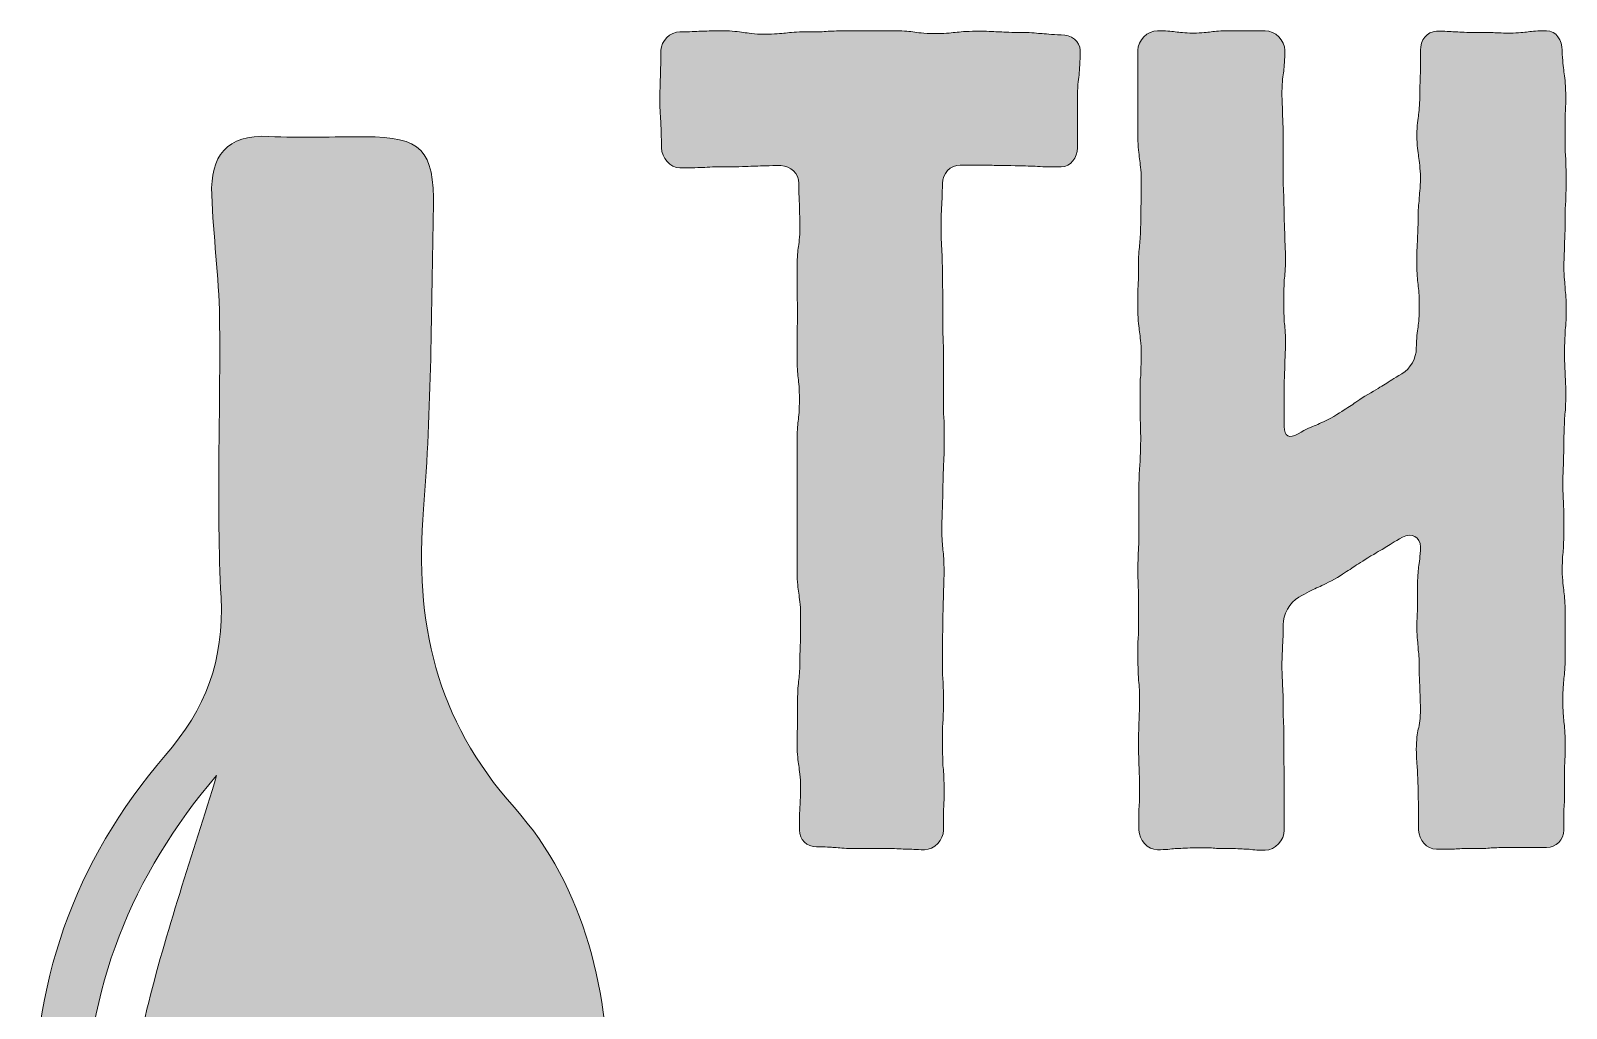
# Model space of a CAD drawing. Header units: inches. Extents: x 148 to 931, y -899 to -182.
# Drawn here: x 148.1 to 358.6, y -650.2 to -516.2 of the extents above; entities that cross this region are included whole.
import ezdxf

# ---------------------------------------------------------------- set-up
doc = ezdxf.new("R2010")
doc.units = ezdxf.units.IN
doc.header["$MEASUREMENT"] = 0
doc.layers.add('Layer 1', color=7, linetype='Continuous')

# ---------------------------------------------------------------- blocks, each defined once
blk = doc.blocks.new('block 3')
at = {"layer": 'Layer 1', "true_color": 0xce432c}
h = blk.add_hatch(color=22, dxfattribs=at)
h.dxf.hatch_style = 2
edge = h.paths.add_edge_path()
edge.add_spline(control_points=[(250.95, -534.66), (249.29, -534.66), (248.34, -534.66), (247.47, -534.74), (246.6, -534.74), (245.81, -534.82), (243.99, -534.82), (242.33, -534.82), (241.38, -534.82), (240.51, -534.9), (239.8, -534.9), (238.77, -534.98), (237.11, -534.98), (235.77, -534.98), (234.58, -533.56), (234.58, -532.21), (234.58, -530.55), (234.5, -529.76), (234.5, -528.89), (234.43, -528.02), (234.35, -527.23), (234.35, -525.57), (234.35, -523.91), (234.43, -522.96), (234.43, -522.25), (234.43, -521.38), (234.5, -520.51), (234.5, -518.85), (234.5, -517.59), (235.77, -516.32), (237.11, -516.32), (238.46, -516.32), (239.33, -516.24), (239.96, -516.24), (240.67, -516.24), (241.38, -516.16), (242.89, -516.16), (244.39, -516.16), (245.1, -516.32), (245.81, -516.4), (246.44, -516.48), (247.23, -516.64), (248.74, -516.64), (250.08, -516.64), (250.95, -516.56), (251.58, -516.48), (252.29, -516.4), (253, -516.32), (254.51, -516.32), (256.01, -516.32), (256.72, -516.32), (257.43, -516.24), (258.06, -516.24), (258.86, -516.16), (260.36, -516.16), (260.36, -516.16), (263.2, -516.16), (263.2, -516.16), (263.2, -516.16), (266.13, -516.16), (266.13, -516.16), (267.63, -516.16), (268.34, -516.24), (269.05, -516.32), (269.69, -516.4), (270.48, -516.56), (271.98, -516.56), (273.32, -516.56), (274.19, -516.48), (274.83, -516.4), (275.54, -516.32), (276.25, -516.24), (277.75, -516.24), (279.25, -516.24), (279.96, -516.24), (280.68, -516.32), (281.39, -516.32), (282.1, -516.4), (283.6, -516.4), (285.1, -516.4), (285.81, -516.48), (286.53, -516.56), (287.16, -516.56), (288.03, -516.72), (289.37, -516.72), (290.72, -516.72), (291.98, -517.59), (291.98, -518.85), (291.98, -520.51), (291.9, -521.38), (291.82, -522.25), (291.74, -522.96), (291.59, -523.91), (291.59, -525.57), (291.59, -525.57), (291.59, -528.89), (291.59, -528.89), (291.59, -528.89), (291.59, -532.21), (291.59, -532.21), (291.59, -533.56), (290.72, -534.82), (289.37, -534.82), (287.55, -534.82), (286.68, -534.82), (285.81, -534.74), (285.1, -534.74), (284.08, -534.66), (282.49, -534.66), (281.23, -534.66), (280.28, -534.66), (279.65, -534.58), (279.65, -534.58), (275.54, -534.58), (275.54, -534.58), (274.19, -534.58), (273.09, -535.77), (273.09, -537.11), (273.09, -538.62), (273.01, -539.41), (273.01, -540.12), (272.93, -540.75), (272.93, -541.54), (272.93, -543.04), (272.93, -544.55), (272.93, -545.34), (273.01, -545.97), (273.01, -546.68), (273.09, -547.47), (273.09, -548.97), (273.09, -550.48), (273.09, -551.19), (273.17, -551.9), (273.17, -551.9), (273.17, -554.82), (273.17, -554.82), (273.17, -554.82), (273.17, -557.83), (273.17, -557.83), (273.17, -558.46), (273.24, -559.25), (273.24, -560.75), (273.24, -560.75), (273.24, -563.68), (273.24, -563.68), (273.24, -563.68), (273.24, -566.68), (273.24, -566.68), (273.24, -568.18), (273.24, -568.9), (273.32, -569.61), (273.32, -569.61), (273.32, -572.53), (273.32, -572.53), (273.32, -574.04), (273.32, -574.83), (273.24, -575.54), (273.24, -576.25), (273.17, -576.96), (273.17, -578.46), (273.17, -579.96), (273.09, -580.76), (273.09, -581.47), (273.09, -582.1), (273.01, -582.89), (273.01, -584.39), (273.01, -585.89), (273.09, -586.68), (273.17, -587.32), (273.24, -588.03), (273.32, -588.82), (273.32, -590.32), (273.32, -591.82), (273.24, -592.54), (273.24, -593.25), (273.24, -593.96), (273.17, -594.67), (273.17, -596.17), (273.17, -597.67), (273.17, -598.46), (273.09, -599.18), (273.09, -599.18), (273.09, -602.1), (273.09, -602.1), (273.09, -603.6), (273.09, -604.39), (273.17, -605.11), (273.17, -605.74), (273.24, -606.53), (273.24, -608.03), (273.24, -609.53), (273.17, -610.32), (273.17, -610.96), (273.09, -611.67), (273.09, -612.46), (273.09, -613.96), (273.09, -615.46), (273.17, -616.17), (273.17, -616.89), (273.24, -617.6), (273.32, -618.39), (273.32, -619.89), (273.32, -621.39), (273.32, -622.1), (273.24, -622.82), (273.24, -622.82), (273.24, -625.74), (273.24, -625.74), (273.24, -627.08), (271.98, -628.43), (270.64, -628.43), (269.37, -628.43), (268.82, -628.35), (268.18, -628.35), (267.55, -628.35), (266.92, -628.27), (265.73, -628.27), (265.73, -628.27), (263.28, -628.27), (263.28, -628.27), (263.28, -628.27), (260.75, -628.27), (260.75, -628.27), (259.57, -628.27), (258.93, -628.19), (258.3, -628.11), (257.75, -628.11), (257.12, -628.03), (255.85, -628.03), (254.51, -628.03), (253.48, -627.08), (253.48, -625.74), (253.48, -624.24), (253.48, -623.53), (253.56, -622.82), (253.56, -622.1), (253.64, -621.39), (253.64, -619.89), (253.64, -618.39), (253.48, -617.6), (253.4, -616.89), (253.32, -616.25), (253.16, -615.46), (253.16, -613.96), (253.16, -612.46), (253.24, -611.67), (253.24, -611.04), (253.24, -611.04), (253.24, -608.03), (253.24, -608.03), (253.24, -606.53), (253.32, -605.82), (253.4, -605.11), (253.48, -604.39), (253.56, -603.68), (253.56, -602.18), (253.56, -600.68), (253.64, -599.89), (253.64, -599.18), (253.64, -599.18), (253.64, -596.25), (253.64, -596.25), (253.64, -594.75), (253.48, -593.96), (253.4, -593.25), (253.32, -592.61), (253.16, -591.82), (253.16, -590.32), (253.16, -590.32), (253.16, -587.4), (253.16, -587.4), (253.16, -587.4), (253.16, -584.39), (253.16, -584.39), (253.16, -584.39), (253.16, -581.47), (253.16, -581.47), (253.16, -581.47), (253.16, -578.54), (253.16, -578.54), (253.16, -578.54), (253.16, -575.54), (253.16, -575.54), (253.16, -575.54), (253.16, -572.61), (253.16, -572.61), (253.16, -571.11), (253.24, -570.32), (253.32, -569.69), (253.4, -568.98), (253.48, -568.18), (253.48, -566.68), (253.48, -565.18), (253.4, -564.47), (253.32, -563.76), (253.24, -563.05), (253.16, -562.26), (253.16, -560.75), (253.16, -560.75), (253.16, -557.83), (253.16, -557.83), (253.16, -557.12), (253.24, -556.4), (253.24, -554.9), (253.24, -553.4), (253.16, -552.61), (253.16, -551.9), (253.16, -551.9), (253.16, -548.97), (253.16, -548.97), (253.16, -547.47), (253.24, -546.68), (253.32, -545.97), (253.4, -545.34), (253.56, -544.55), (253.56, -543.04), (253.56, -541.54), (253.48, -540.75), (253.48, -540.12), (253.48, -539.41), (253.4, -538.62), (253.4, -537.11), (253.4, -535.77), (252.29, -534.66), (250.95, -534.66)], knot_values=[0, 0, 0, 0, 1, 1, 1, 2, 2, 2, 3, 3, 3, 4, 4, 4, 5, 5, 5, 6, 6, 6, 7, 7, 7, 8, 8, 8, 9, 9, 9, 10, 10, 10, 11, 11, 11, 12, 12, 12, 13, 13, 13, 14, 14, 14, 15, 15, 15, 16, 16, 16, 17, 17, 17, 18, 18, 18, 19, 19, 19, 20, 20, 20, 21, 21, 21, 22, 22, 22, 23, 23, 23, 24, 24, 24, 25, 25, 25, 26, 26, 26, 27, 27, 27, 28, 28, 28, 29, 29, 29, 30, 30, 30, 31, 31, 31, 32, 32, 32, 33, 33, 33, 34, 34, 34, 35, 35, 35, 36, 36, 36, 37, 37, 37, 38, 38, 38, 39, 39, 39, 40, 40, 40, 41, 41, 41, 42, 42, 42, 43, 43, 43, 44, 44, 44, 45, 45, 45, 46, 46, 46, 47, 47, 47, 48, 48, 48, 49, 49, 49, 50, 50, 50, 51, 51, 51, 52, 52, 52, 53, 53, 53, 54, 54, 54, 55, 55, 55, 56, 56, 56, 57, 57, 57, 58, 58, 58, 59, 59, 59, 60, 60, 60, 61, 61, 61, 62, 62, 62, 63, 63, 63, 64, 64, 64, 65, 65, 65, 66, 66, 66, 67, 67, 67, 68, 68, 68, 69, 69, 69, 70, 70, 70, 71, 71, 71, 72, 72, 72, 73, 73, 73, 74, 74, 74, 75, 75, 75, 76, 76, 76, 77, 77, 77, 78, 78, 78, 79, 79, 79, 80, 80, 80, 81, 81, 81, 82, 82, 82, 83, 83, 83, 84, 84, 84, 85, 85, 85, 86, 86, 86, 87, 87, 87, 88, 88, 88, 89, 89, 89, 90, 90, 90, 91, 91, 91, 92, 92, 92, 93, 93, 93, 94, 94, 94, 95, 95, 95, 96, 96, 96, 97, 97, 97, 98, 98, 98, 99, 99, 99, 100, 100, 100, 101, 101, 101, 102, 102, 102, 103, 103, 103, 104, 104, 104, 105, 105, 105, 106, 106, 106, 107, 107, 107, 108, 108, 108, 108], degree=3, periodic=1)
h = blk.add_hatch(color=22, dxfattribs=at)
h.dxf.hatch_style = 2
edge = h.paths.add_edge_path()
edge.add_spline(control_points=[(353.4, -628.11), (353.4, -628.11), (350.87, -628.11), (350.87, -628.11), (349.61, -628.11), (348.98, -628.19), (348.34, -628.19), (347.71, -628.27), (347.08, -628.27), (345.81, -628.27), (344.55, -628.27), (343.92, -628.27), (343.28, -628.35), (343.28, -628.35), (340.83, -628.35), (340.83, -628.35), (339.49, -628.35), (338.38, -627.08), (338.38, -625.74), (338.38, -625.74), (338.38, -622.97), (338.38, -622.97), (338.38, -622.34), (338.3, -621.55), (338.3, -620.21), (338.3, -618.86), (338.22, -618.07), (338.22, -617.44), (338.14, -616.81), (338.06, -616.02), (338.06, -614.67), (338.06, -613.33), (338.22, -612.54), (338.3, -611.91), (338.54, -611.27), (338.62, -610.48), (338.62, -609.14), (338.62, -607.79), (338.54, -607), (338.54, -606.37), (338.54, -605.66), (338.46, -604.95), (338.46, -603.6), (338.46, -602.1), (338.38, -601.47), (338.3, -600.84), (338.3, -600.13), (338.14, -599.49), (338.14, -597.99), (338.14, -596.65), (338.22, -595.94), (338.22, -595.22), (338.22, -595.22), (338.22, -592.46), (338.22, -592.46), (338.22, -591.11), (338.3, -590.32), (338.38, -589.69), (338.46, -589.06), (338.62, -588.27), (338.62, -586.92), (338.62, -585.58), (337.43, -584.95), (336.17, -585.58), (334.98, -586.21), (334.35, -586.68), (333.8, -587), (333.24, -587.32), (332.61, -587.71), (331.42, -588.42), (330.4, -589.06), (329.76, -589.45), (329.21, -589.85), (328.58, -590.24), (328.02, -590.64), (326.84, -591.35), (325.65, -591.98), (325.02, -592.3), (324.39, -592.54), (323.75, -592.85), (323.12, -593.17), (321.94, -593.8), (320.67, -594.51), (319.8, -596.25), (319.8, -597.6), (319.8, -598.94), (319.8, -599.73), (319.72, -600.36), (319.72, -601.07), (319.64, -601.86), (319.64, -603.21), (319.64, -604.55), (319.72, -605.34), (319.72, -606.05), (319.8, -606.69), (319.8, -607.48), (319.8, -608.82), (319.8, -610.32), (319.88, -611.04), (319.88, -611.67), (319.88, -611.67), (319.88, -614.51), (319.88, -614.51), (319.88, -615.86), (319.88, -616.65), (319.96, -617.28), (319.96, -617.28), (319.96, -620.13), (319.96, -620.13), (319.96, -620.13), (319.96, -622.97), (319.96, -622.97), (319.96, -622.97), (319.96, -625.74), (319.96, -625.74), (319.96, -627.08), (318.69, -628.51), (317.35, -628.51), (316.16, -628.51), (315.53, -628.43), (314.9, -628.35), (314.27, -628.35), (313.71, -628.27), (312.45, -628.27), (311.18, -628.27), (310.55, -628.27), (310, -628.19), (310, -628.19), (307.47, -628.19), (307.47, -628.19), (306.28, -628.19), (305.65, -628.27), (305.02, -628.27), (304.38, -628.35), (303.75, -628.43), (302.57, -628.43), (301.22, -628.43), (300.04, -627.08), (300.04, -625.74), (300.04, -625.74), (300.04, -622.82), (300.04, -622.82), (300.12, -622.1), (300.12, -621.31), (300.12, -619.81), (300.12, -618.31), (300.04, -617.52), (300.04, -616.89), (300.04, -616.17), (299.96, -615.38), (299.96, -613.88), (299.96, -612.38), (300.04, -611.59), (300.04, -610.96), (300.04, -610.24), (300.12, -609.45), (300.12, -607.95), (300.12, -606.45), (300.04, -605.66), (299.96, -604.95), (299.96, -604.32), (299.88, -603.52), (299.88, -602.02), (299.88, -600.52), (299.88, -599.73), (299.96, -599.02), (299.96, -599.02), (299.96, -596.09), (299.96, -596.09), (299.96, -596.09), (299.96, -593.09), (299.96, -593.09), (299.96, -592.38), (299.88, -591.67), (299.88, -590.16), (299.88, -588.66), (299.96, -587.87), (299.96, -587.16), (300.04, -586.45), (300.04, -585.74), (300.04, -584.23), (300.04, -584.23), (300.04, -581.23), (300.04, -581.23), (300.04, -581.23), (300.04, -578.23), (300.04, -578.23), (300.04, -576.72), (300.12, -576.01), (300.19, -575.3), (300.19, -574.59), (300.27, -573.8), (300.27, -572.3), (300.27, -570.79), (300.27, -570), (300.19, -569.37), (300.19, -569.37), (300.19, -566.37), (300.19, -566.37), (300.19, -564.86), (300.19, -564.07), (300.27, -563.44), (300.27, -562.73), (300.35, -561.94), (300.35, -560.44), (300.35, -558.93), (300.19, -558.14), (300.12, -557.43), (300.04, -556.8), (299.88, -556.01), (299.88, -554.51), (299.88, -554.51), (299.88, -551.5), (299.88, -551.5), (299.96, -550.79), (299.96, -550.08), (299.96, -548.58), (299.96, -547.08), (300.04, -546.29), (300.12, -545.57), (300.19, -544.86), (300.27, -544.15), (300.27, -542.65), (300.27, -541.07), (300.27, -540.36), (300.35, -539.64), (300.35, -539.64), (300.35, -536.64), (300.35, -536.64), (300.35, -535.14), (300.19, -534.43), (300.12, -533.71), (300.04, -533), (299.88, -532.21), (299.88, -530.71), (299.88, -530.71), (299.88, -527.79), (299.88, -527.79), (299.88, -527.79), (299.88, -524.78), (299.88, -524.78), (299.88, -524.78), (299.88, -521.78), (299.88, -521.78), (299.88, -521.78), (299.88, -518.85), (299.88, -518.85), (299.88, -517.51), (301.22, -516.16), (302.57, -516.16), (303.75, -516.16), (304.38, -516.24), (305.02, -516.32), (305.65, -516.4), (306.2, -516.48), (307.47, -516.48), (308.73, -516.48), (309.37, -516.4), (309.92, -516.32), (310.55, -516.24), (311.18, -516.16), (312.45, -516.16), (312.45, -516.16), (314.9, -516.16), (314.9, -516.16), (314.9, -516.16), (317.35, -516.16), (317.35, -516.16), (318.69, -516.16), (320.04, -517.51), (320.04, -518.85), (320.04, -520.2), (319.96, -520.99), (319.88, -521.7), (319.8, -522.33), (319.64, -523.04), (319.64, -524.54), (319.64, -526.05), (319.72, -526.76), (319.72, -527.39), (319.72, -528.1), (319.8, -528.81), (319.8, -530.31), (319.8, -530.31), (319.8, -533.16), (319.8, -533.16), (319.8, -533.16), (319.8, -536.01), (319.8, -536.01), (319.8, -537.51), (319.88, -538.22), (319.88, -538.85), (319.88, -539.57), (319.96, -540.36), (319.96, -541.7), (319.96, -543.2), (320.04, -543.91), (320.04, -544.62), (320.04, -545.26), (320.12, -545.97), (320.12, -547.47), (320.12, -548.82), (320.04, -549.68), (319.96, -550.32), (319.96, -551.03), (319.88, -551.82), (319.88, -553.16), (319.88, -554.67), (319.96, -555.38), (319.96, -556.09), (320.04, -556.72), (320.12, -557.43), (320.12, -558.93), (320.12, -560.28), (320.04, -561.15), (320.04, -561.78), (320.04, -562.49), (319.96, -563.28), (319.96, -564.63), (319.96, -564.63), (319.96, -567.55), (319.96, -567.55), (319.96, -567.55), (319.96, -570.4), (319.96, -570.4), (319.96, -571.74), (320.59, -572.14), (321.86, -571.43), (323.04, -570.71), (323.68, -570.48), (324.31, -570.24), (324.94, -569.92), (325.57, -569.69), (326.76, -569.05), (327.94, -568.34), (328.5, -567.87), (329.13, -567.55), (329.68, -567.16), (330.24, -566.68), (331.42, -566.05), (332.61, -565.34), (333.16, -564.94), (333.8, -564.63), (334.35, -564.23), (334.9, -563.84), (336.09, -563.2), (337.27, -562.49), (338.06, -560.99), (338.06, -559.73), (338.06, -558.22), (338.22, -557.43), (338.3, -556.8), (338.38, -556.09), (338.46, -555.38), (338.46, -553.87), (338.46, -552.37), (338.38, -551.66), (338.3, -550.95), (338.22, -550.24), (338.14, -549.53), (338.14, -548.02), (338.14, -546.52), (338.14, -545.81), (338.22, -545.1), (338.22, -544.39), (338.3, -543.68), (338.3, -542.17), (338.3, -540.67), (338.38, -539.96), (338.46, -539.25), (338.46, -538.62), (338.62, -537.83), (338.62, -536.32), (338.62, -534.98), (338.46, -534.11), (338.38, -533.4), (338.3, -532.77), (338.14, -531.98), (338.14, -530.47), (338.14, -529.13), (338.3, -528.26), (338.38, -527.63), (338.46, -526.92), (338.54, -526.05), (338.54, -524.7), (338.54, -523.2), (338.62, -522.41), (338.62, -521.78), (338.62, -521.78), (338.62, -518.85), (338.62, -518.85), (338.62, -517.51), (339.49, -516.24), (340.83, -516.24), (342.02, -516.24), (342.73, -516.24), (343.28, -516.32), (343.92, -516.32), (344.55, -516.4), (345.81, -516.4), (345.81, -516.4), (348.34, -516.4), (348.34, -516.4), (348.98, -516.48), (349.61, -516.48), (350.87, -516.48), (352.14, -516.48), (352.77, -516.4), (353.4, -516.32), (353.96, -516.24), (354.67, -516.16), (355.93, -516.16), (357.2, -516.16), (358.07, -517.51), (358.07, -518.85), (358.07, -520.35), (358.23, -521.06), (358.3, -521.78), (358.38, -522.49), (358.54, -523.28), (358.54, -524.78), (358.54, -526.28), (358.54, -527.07), (358.46, -527.71), (358.46, -527.71), (358.46, -530.71), (358.46, -530.71), (358.46, -532.21), (358.46, -533), (358.54, -533.64), (358.54, -534.35), (358.62, -535.14), (358.62, -536.64), (358.62, -538.14), (358.54, -538.93), (358.54, -539.64), (358.46, -540.28), (358.46, -541.07), (358.46, -542.57), (358.46, -544.07), (358.38, -544.86), (358.38, -545.57), (358.38, -546.21), (358.3, -547), (358.3, -548.5), (358.3, -550), (358.46, -550.79), (358.46, -551.5), (358.54, -552.21), (358.62, -552.93), (358.62, -554.43), (358.62, -555.93), (358.54, -556.72), (358.46, -557.43), (358.46, -558.14), (358.38, -558.86), (358.38, -560.36), (358.38, -561.94), (358.46, -562.65), (358.46, -563.36), (358.54, -564.07), (358.54, -564.86), (358.54, -566.37), (358.54, -567.87), (358.46, -568.58), (358.38, -569.29), (358.38, -570), (358.3, -570.79), (358.3, -572.3), (358.3, -573.8), (358.23, -574.59), (358.23, -575.22), (358.23, -575.93), (358.15, -576.72), (358.15, -578.23), (358.15, -579.73), (358.23, -580.52), (358.23, -581.15), (358.3, -581.86), (358.3, -582.65), (358.3, -584.16), (358.3, -585.66), (358.23, -586.45), (358.23, -587.16), (358.15, -587.79), (358.07, -588.58), (358.07, -590.08), (358.07, -591.59), (358.23, -592.38), (358.3, -593.09), (358.38, -593.8), (358.46, -594.51), (358.46, -596.01), (358.46, -596.01), (358.46, -599.02), (358.46, -599.02), (358.46, -599.02), (358.46, -602.02), (358.46, -602.02), (358.46, -603.52), (358.38, -604.24), (358.3, -604.95), (358.23, -605.66), (358.15, -606.45), (358.15, -607.95), (358.15, -609.45), (358.23, -610.24), (358.3, -610.88), (358.38, -611.59), (358.46, -612.38), (358.46, -613.88), (358.46, -615.38), (358.46, -616.17), (358.38, -616.89), (358.38, -616.89), (358.38, -619.81), (358.38, -619.81), (358.38, -621.31), (358.38, -622.1), (358.3, -622.82), (358.3, -622.82), (358.3, -625.74), (358.3, -625.74), (358.3, -627.08), (357.2, -628.11), (355.93, -628.11), (355.93, -628.11), (353.4, -628.11), (353.4, -628.11)], knot_values=[0, 0, 0, 0, 1, 1, 1, 2, 2, 2, 3, 3, 3, 4, 4, 4, 5, 5, 5, 6, 6, 6, 7, 7, 7, 8, 8, 8, 9, 9, 9, 10, 10, 10, 11, 11, 11, 12, 12, 12, 13, 13, 13, 14, 14, 14, 15, 15, 15, 16, 16, 16, 17, 17, 17, 18, 18, 18, 19, 19, 19, 20, 20, 20, 21, 21, 21, 22, 22, 22, 23, 23, 23, 24, 24, 24, 25, 25, 25, 26, 26, 26, 27, 27, 27, 28, 28, 28, 29, 29, 29, 30, 30, 30, 31, 31, 31, 32, 32, 32, 33, 33, 33, 34, 34, 34, 35, 35, 35, 36, 36, 36, 37, 37, 37, 38, 38, 38, 39, 39, 39, 40, 40, 40, 41, 41, 41, 42, 42, 42, 43, 43, 43, 44, 44, 44, 45, 45, 45, 46, 46, 46, 47, 47, 47, 48, 48, 48, 49, 49, 49, 50, 50, 50, 51, 51, 51, 52, 52, 52, 53, 53, 53, 54, 54, 54, 55, 55, 55, 56, 56, 56, 57, 57, 57, 58, 58, 58, 59, 59, 59, 60, 60, 60, 61, 61, 61, 62, 62, 62, 63, 63, 63, 64, 64, 64, 65, 65, 65, 66, 66, 66, 67, 67, 67, 68, 68, 68, 69, 69, 69, 70, 70, 70, 71, 71, 71, 72, 72, 72, 73, 73, 73, 74, 74, 74, 75, 75, 75, 76, 76, 76, 77, 77, 77, 78, 78, 78, 79, 79, 79, 80, 80, 80, 81, 81, 81, 82, 82, 82, 83, 83, 83, 84, 84, 84, 85, 85, 85, 86, 86, 86, 87, 87, 87, 88, 88, 88, 89, 89, 89, 90, 90, 90, 91, 91, 91, 92, 92, 92, 93, 93, 93, 94, 94, 94, 95, 95, 95, 96, 96, 96, 97, 97, 97, 98, 98, 98, 99, 99, 99, 100, 100, 100, 101, 101, 101, 102, 102, 102, 103, 103, 103, 104, 104, 104, 105, 105, 105, 106, 106, 106, 107, 107, 107, 108, 108, 108, 109, 109, 109, 110, 110, 110, 111, 111, 111, 112, 112, 112, 113, 113, 113, 114, 114, 114, 115, 115, 115, 116, 116, 116, 117, 117, 117, 118, 118, 118, 119, 119, 119, 120, 120, 120, 121, 121, 121, 122, 122, 122, 123, 123, 123, 124, 124, 124, 125, 125, 125, 126, 126, 126, 127, 127, 127, 128, 128, 128, 129, 129, 129, 130, 130, 130, 131, 131, 131, 132, 132, 132, 133, 133, 133, 134, 134, 134, 135, 135, 135, 136, 136, 136, 137, 137, 137, 138, 138, 138, 139, 139, 139, 140, 140, 140, 141, 141, 141, 142, 142, 142, 143, 143, 143, 144, 144, 144, 145, 145, 145, 146, 146, 146, 147, 147, 147, 148, 148, 148, 149, 149, 149, 150, 150, 150, 151, 151, 151, 152, 152, 152, 153, 153, 153, 154, 154, 154, 155, 155, 155, 156, 156, 156, 157, 157, 157, 158, 158, 158, 159, 159, 159, 160, 160, 160, 161, 161, 161, 162, 162, 162, 163, 163, 163, 164, 164, 164, 165, 165, 165, 166, 166, 166, 167, 167, 167, 168, 168, 168, 169, 169, 169, 170, 170, 170, 171, 171, 171, 172, 172, 172, 173, 173, 173, 174, 174, 174, 175, 175, 175, 176, 176, 176, 176], degree=3, periodic=1)
at = {"layer": 'Layer 1', "lineweight": 0}
for points, knots in [([(250.95, -534.66), (249.29, -534.66), (248.34, -534.66), (247.47, -534.74), (246.6, -534.74), (245.81, -534.82), (243.99, -534.82), (242.33, -534.82), (241.38, -534.82), (240.51, -534.9), (239.8, -534.9), (238.77, -534.98), (237.11, -534.98), (235.77, -534.98), (234.58, -533.56), (234.58, -532.21), (234.58, -530.55), (234.5, -529.76), (234.5, -528.89), (234.43, -528.02), (234.35, -527.23), (234.35, -525.57), (234.35, -523.91), (234.43, -522.96), (234.43, -522.25), (234.43, -521.38), (234.5, -520.51), (234.5, -518.85), (234.5, -517.59), (235.77, -516.32), (237.11, -516.32), (238.46, -516.32), (239.33, -516.24), (239.96, -516.24), (240.67, -516.24), (241.38, -516.16), (242.89, -516.16), (244.39, -516.16), (245.1, -516.32), (245.81, -516.4), (246.44, -516.48), (247.23, -516.64), (248.74, -516.64), (250.08, -516.64), (250.95, -516.56), (251.58, -516.48), (252.29, -516.4), (253, -516.32), (254.51, -516.32), (256.01, -516.32), (256.72, -516.32), (257.43, -516.24), (258.06, -516.24), (258.86, -516.16), (260.36, -516.16), (260.36, -516.16), (263.2, -516.16), (263.2, -516.16), (263.2, -516.16), (266.13, -516.16), (266.13, -516.16), (267.63, -516.16), (268.34, -516.24), (269.05, -516.32), (269.69, -516.4), (270.48, -516.56), (271.98, -516.56), (273.32, -516.56), (274.19, -516.48), (274.83, -516.4), (275.54, -516.32), (276.25, -516.24), (277.75, -516.24), (279.25, -516.24), (279.96, -516.24), (280.68, -516.32), (281.39, -516.32), (282.1, -516.4), (283.6, -516.4), (285.1, -516.4), (285.81, -516.48), (286.53, -516.56), (287.16, -516.56), (288.03, -516.72), (289.37, -516.72), (290.72, -516.72), (291.98, -517.59), (291.98, -518.85), (291.98, -520.51), (291.9, -521.38), (291.82, -522.25), (291.74, -522.96), (291.59, -523.91), (291.59, -525.57), (291.59, -525.57), (291.59, -528.89), (291.59, -528.89), (291.59, -528.89), (291.59, -532.21), (291.59, -532.21), (291.59, -533.56), (290.72, -534.82), (289.37, -534.82), (287.55, -534.82), (286.68, -534.82), (285.81, -534.74), (285.1, -534.74), (284.08, -534.66), (282.49, -534.66), (281.23, -534.66), (280.28, -534.66), (279.65, -534.58), (279.65, -534.58), (275.54, -534.58), (275.54, -534.58), (274.19, -534.58), (273.09, -535.77), (273.09, -537.11), (273.09, -538.62), (273.01, -539.41), (273.01, -540.12), (272.93, -540.75), (272.93, -541.54), (272.93, -543.04), (272.93, -544.55), (272.93, -545.34), (273.01, -545.97), (273.01, -546.68), (273.09, -547.47), (273.09, -548.97), (273.09, -550.48), (273.09, -551.19), (273.17, -551.9), (273.17, -551.9), (273.17, -554.82), (273.17, -554.82), (273.17, -554.82), (273.17, -557.83), (273.17, -557.83), (273.17, -558.46), (273.24, -559.25), (273.24, -560.75), (273.24, -560.75), (273.24, -563.68), (273.24, -563.68), (273.24, -563.68), (273.24, -566.68), (273.24, -566.68), (273.24, -568.18), (273.24, -568.9), (273.32, -569.61), (273.32, -569.61), (273.32, -572.53), (273.32, -572.53), (273.32, -574.04), (273.32, -574.83), (273.24, -575.54), (273.24, -576.25), (273.17, -576.96), (273.17, -578.46), (273.17, -579.96), (273.09, -580.76), (273.09, -581.47), (273.09, -582.1), (273.01, -582.89), (273.01, -584.39), (273.01, -585.89), (273.09, -586.68), (273.17, -587.32), (273.24, -588.03), (273.32, -588.82), (273.32, -590.32), (273.32, -591.82), (273.24, -592.54), (273.24, -593.25), (273.24, -593.96), (273.17, -594.67), (273.17, -596.17), (273.17, -597.67), (273.17, -598.46), (273.09, -599.18), (273.09, -599.18), (273.09, -602.1), (273.09, -602.1), (273.09, -603.6), (273.09, -604.39), (273.17, -605.11), (273.17, -605.74), (273.24, -606.53), (273.24, -608.03), (273.24, -609.53), (273.17, -610.32), (273.17, -610.96), (273.09, -611.67), (273.09, -612.46), (273.09, -613.96), (273.09, -615.46), (273.17, -616.17), (273.17, -616.89), (273.24, -617.6), (273.32, -618.39), (273.32, -619.89), (273.32, -621.39), (273.32, -622.1), (273.24, -622.82), (273.24, -622.82), (273.24, -625.74), (273.24, -625.74), (273.24, -627.08), (271.98, -628.43), (270.64, -628.43), (269.37, -628.43), (268.82, -628.35), (268.18, -628.35), (267.55, -628.35), (266.92, -628.27), (265.73, -628.27), (265.73, -628.27), (263.28, -628.27), (263.28, -628.27), (263.28, -628.27), (260.75, -628.27), (260.75, -628.27), (259.57, -628.27), (258.93, -628.19), (258.3, -628.11), (257.75, -628.11), (257.12, -628.03), (255.85, -628.03), (254.51, -628.03), (253.48, -627.08), (253.48, -625.74), (253.48, -624.24), (253.48, -623.53), (253.56, -622.82), (253.56, -622.1), (253.64, -621.39), (253.64, -619.89), (253.64, -618.39), (253.48, -617.6), (253.4, -616.89), (253.32, -616.25), (253.16, -615.46), (253.16, -613.96), (253.16, -612.46), (253.24, -611.67), (253.24, -611.04), (253.24, -611.04), (253.24, -608.03), (253.24, -608.03), (253.24, -606.53), (253.32, -605.82), (253.4, -605.11), (253.48, -604.39), (253.56, -603.68), (253.56, -602.18), (253.56, -600.68), (253.64, -599.89), (253.64, -599.18), (253.64, -599.18), (253.64, -596.25), (253.64, -596.25), (253.64, -594.75), (253.48, -593.96), (253.4, -593.25), (253.32, -592.61), (253.16, -591.82), (253.16, -590.32), (253.16, -590.32), (253.16, -587.4), (253.16, -587.4), (253.16, -587.4), (253.16, -584.39), (253.16, -584.39), (253.16, -584.39), (253.16, -581.47), (253.16, -581.47), (253.16, -581.47), (253.16, -578.54), (253.16, -578.54), (253.16, -578.54), (253.16, -575.54), (253.16, -575.54), (253.16, -575.54), (253.16, -572.61), (253.16, -572.61), (253.16, -571.11), (253.24, -570.32), (253.32, -569.69), (253.4, -568.98), (253.48, -568.18), (253.48, -566.68), (253.48, -565.18), (253.4, -564.47), (253.32, -563.76), (253.24, -563.05), (253.16, -562.26), (253.16, -560.75), (253.16, -560.75), (253.16, -557.83), (253.16, -557.83), (253.16, -557.12), (253.24, -556.4), (253.24, -554.9), (253.24, -553.4), (253.16, -552.61), (253.16, -551.9), (253.16, -551.9), (253.16, -548.97), (253.16, -548.97), (253.16, -547.47), (253.24, -546.68), (253.32, -545.97), (253.4, -545.34), (253.56, -544.55), (253.56, -543.04), (253.56, -541.54), (253.48, -540.75), (253.48, -540.12), (253.48, -539.41), (253.4, -538.62), (253.4, -537.11), (253.4, -535.77), (252.29, -534.66), (250.95, -534.66)], [0, 0, 0, 0, 1, 1, 1, 2, 2, 2, 3, 3, 3, 4, 4, 4, 5, 5, 5, 6, 6, 6, 7, 7, 7, 8, 8, 8, 9, 9, 9, 10, 10, 10, 11, 11, 11, 12, 12, 12, 13, 13, 13, 14, 14, 14, 15, 15, 15, 16, 16, 16, 17, 17, 17, 18, 18, 18, 19, 19, 19, 20, 20, 20, 21, 21, 21, 22, 22, 22, 23, 23, 23, 24, 24, 24, 25, 25, 25, 26, 26, 26, 27, 27, 27, 28, 28, 28, 29, 29, 29, 30, 30, 30, 31, 31, 31, 32, 32, 32, 33, 33, 33, 34, 34, 34, 35, 35, 35, 36, 36, 36, 37, 37, 37, 38, 38, 38, 39, 39, 39, 40, 40, 40, 41, 41, 41, 42, 42, 42, 43, 43, 43, 44, 44, 44, 45, 45, 45, 46, 46, 46, 47, 47, 47, 48, 48, 48, 49, 49, 49, 50, 50, 50, 51, 51, 51, 52, 52, 52, 53, 53, 53, 54, 54, 54, 55, 55, 55, 56, 56, 56, 57, 57, 57, 58, 58, 58, 59, 59, 59, 60, 60, 60, 61, 61, 61, 62, 62, 62, 63, 63, 63, 64, 64, 64, 65, 65, 65, 66, 66, 66, 67, 67, 67, 68, 68, 68, 69, 69, 69, 70, 70, 70, 71, 71, 71, 72, 72, 72, 73, 73, 73, 74, 74, 74, 75, 75, 75, 76, 76, 76, 77, 77, 77, 78, 78, 78, 79, 79, 79, 80, 80, 80, 81, 81, 81, 82, 82, 82, 83, 83, 83, 84, 84, 84, 85, 85, 85, 86, 86, 86, 87, 87, 87, 88, 88, 88, 89, 89, 89, 90, 90, 90, 91, 91, 91, 92, 92, 92, 93, 93, 93, 94, 94, 94, 95, 95, 95, 96, 96, 96, 97, 97, 97, 98, 98, 98, 99, 99, 99, 100, 100, 100, 101, 101, 101, 102, 102, 102, 103, 103, 103, 104, 104, 104, 105, 105, 105, 106, 106, 106, 107, 107, 107, 108, 108, 108, 108]), ([(353.4, -628.11), (353.4, -628.11), (350.87, -628.11), (350.87, -628.11), (349.61, -628.11), (348.98, -628.19), (348.34, -628.19), (347.71, -628.27), (347.08, -628.27), (345.81, -628.27), (344.55, -628.27), (343.92, -628.27), (343.28, -628.35), (343.28, -628.35), (340.83, -628.35), (340.83, -628.35), (339.49, -628.35), (338.38, -627.08), (338.38, -625.74), (338.38, -625.74), (338.38, -622.97), (338.38, -622.97), (338.38, -622.34), (338.3, -621.55), (338.3, -620.21), (338.3, -618.86), (338.22, -618.07), (338.22, -617.44), (338.14, -616.81), (338.06, -616.02), (338.06, -614.67), (338.06, -613.33), (338.22, -612.54), (338.3, -611.91), (338.54, -611.27), (338.62, -610.48), (338.62, -609.14), (338.62, -607.79), (338.54, -607), (338.54, -606.37), (338.54, -605.66), (338.46, -604.95), (338.46, -603.6), (338.46, -602.1), (338.38, -601.47), (338.3, -600.84), (338.3, -600.13), (338.14, -599.49), (338.14, -597.99), (338.14, -596.65), (338.22, -595.94), (338.22, -595.22), (338.22, -595.22), (338.22, -592.46), (338.22, -592.46), (338.22, -591.11), (338.3, -590.32), (338.38, -589.69), (338.46, -589.06), (338.62, -588.27), (338.62, -586.92), (338.62, -585.58), (337.43, -584.95), (336.17, -585.58), (334.98, -586.21), (334.35, -586.68), (333.8, -587), (333.24, -587.32), (332.61, -587.71), (331.42, -588.42), (330.4, -589.06), (329.76, -589.45), (329.21, -589.85), (328.58, -590.24), (328.02, -590.64), (326.84, -591.35), (325.65, -591.98), (325.02, -592.3), (324.39, -592.54), (323.75, -592.85), (323.12, -593.17), (321.94, -593.8), (320.67, -594.51), (319.8, -596.25), (319.8, -597.6), (319.8, -598.94), (319.8, -599.73), (319.72, -600.36), (319.72, -601.07), (319.64, -601.86), (319.64, -603.21), (319.64, -604.55), (319.72, -605.34), (319.72, -606.05), (319.8, -606.69), (319.8, -607.48), (319.8, -608.82), (319.8, -610.32), (319.88, -611.04), (319.88, -611.67), (319.88, -611.67), (319.88, -614.51), (319.88, -614.51), (319.88, -615.86), (319.88, -616.65), (319.96, -617.28), (319.96, -617.28), (319.96, -620.13), (319.96, -620.13), (319.96, -620.13), (319.96, -622.97), (319.96, -622.97), (319.96, -622.97), (319.96, -625.74), (319.96, -625.74), (319.96, -627.08), (318.69, -628.51), (317.35, -628.51), (316.16, -628.51), (315.53, -628.43), (314.9, -628.35), (314.27, -628.35), (313.71, -628.27), (312.45, -628.27), (311.18, -628.27), (310.55, -628.27), (310, -628.19), (310, -628.19), (307.47, -628.19), (307.47, -628.19), (306.28, -628.19), (305.65, -628.27), (305.02, -628.27), (304.38, -628.35), (303.75, -628.43), (302.57, -628.43), (301.22, -628.43), (300.04, -627.08), (300.04, -625.74), (300.04, -625.74), (300.04, -622.82), (300.04, -622.82), (300.12, -622.1), (300.12, -621.31), (300.12, -619.81), (300.12, -618.31), (300.04, -617.52), (300.04, -616.89), (300.04, -616.17), (299.96, -615.38), (299.96, -613.88), (299.96, -612.38), (300.04, -611.59), (300.04, -610.96), (300.04, -610.24), (300.12, -609.45), (300.12, -607.95), (300.12, -606.45), (300.04, -605.66), (299.96, -604.95), (299.96, -604.32), (299.88, -603.52), (299.88, -602.02), (299.88, -600.52), (299.88, -599.73), (299.96, -599.02), (299.96, -599.02), (299.96, -596.09), (299.96, -596.09), (299.96, -596.09), (299.96, -593.09), (299.96, -593.09), (299.96, -592.38), (299.88, -591.67), (299.88, -590.16), (299.88, -588.66), (299.96, -587.87), (299.96, -587.16), (300.04, -586.45), (300.04, -585.74), (300.04, -584.23), (300.04, -584.23), (300.04, -581.23), (300.04, -581.23), (300.04, -581.23), (300.04, -578.23), (300.04, -578.23), (300.04, -576.72), (300.12, -576.01), (300.19, -575.3), (300.19, -574.59), (300.27, -573.8), (300.27, -572.3), (300.27, -570.79), (300.27, -570), (300.19, -569.37), (300.19, -569.37), (300.19, -566.37), (300.19, -566.37), (300.19, -564.86), (300.19, -564.07), (300.27, -563.44), (300.27, -562.73), (300.35, -561.94), (300.35, -560.44), (300.35, -558.93), (300.19, -558.14), (300.12, -557.43), (300.04, -556.8), (299.88, -556.01), (299.88, -554.51), (299.88, -554.51), (299.88, -551.5), (299.88, -551.5), (299.96, -550.79), (299.96, -550.08), (299.96, -548.58), (299.96, -547.08), (300.04, -546.29), (300.12, -545.57), (300.19, -544.86), (300.27, -544.15), (300.27, -542.65), (300.27, -541.07), (300.27, -540.36), (300.35, -539.64), (300.35, -539.64), (300.35, -536.64), (300.35, -536.64), (300.35, -535.14), (300.19, -534.43), (300.12, -533.71), (300.04, -533), (299.88, -532.21), (299.88, -530.71), (299.88, -530.71), (299.88, -527.79), (299.88, -527.79), (299.88, -527.79), (299.88, -524.78), (299.88, -524.78), (299.88, -524.78), (299.88, -521.78), (299.88, -521.78), (299.88, -521.78), (299.88, -518.85), (299.88, -518.85), (299.88, -517.51), (301.22, -516.16), (302.57, -516.16), (303.75, -516.16), (304.38, -516.24), (305.02, -516.32), (305.65, -516.4), (306.2, -516.48), (307.47, -516.48), (308.73, -516.48), (309.37, -516.4), (309.92, -516.32), (310.55, -516.24), (311.18, -516.16), (312.45, -516.16), (312.45, -516.16), (314.9, -516.16), (314.9, -516.16), (314.9, -516.16), (317.35, -516.16), (317.35, -516.16), (318.69, -516.16), (320.04, -517.51), (320.04, -518.85), (320.04, -520.2), (319.96, -520.99), (319.88, -521.7), (319.8, -522.33), (319.64, -523.04), (319.64, -524.54), (319.64, -526.05), (319.72, -526.76), (319.72, -527.39), (319.72, -528.1), (319.8, -528.81), (319.8, -530.31), (319.8, -530.31), (319.8, -533.16), (319.8, -533.16), (319.8, -533.16), (319.8, -536.01), (319.8, -536.01), (319.8, -537.51), (319.88, -538.22), (319.88, -538.85), (319.88, -539.57), (319.96, -540.36), (319.96, -541.7), (319.96, -543.2), (320.04, -543.91), (320.04, -544.62), (320.04, -545.26), (320.12, -545.97), (320.12, -547.47), (320.12, -548.82), (320.04, -549.68), (319.96, -550.32), (319.96, -551.03), (319.88, -551.82), (319.88, -553.16), (319.88, -554.67), (319.96, -555.38), (319.96, -556.09), (320.04, -556.72), (320.12, -557.43), (320.12, -558.93), (320.12, -560.28), (320.04, -561.15), (320.04, -561.78), (320.04, -562.49), (319.96, -563.28), (319.96, -564.63), (319.96, -564.63), (319.96, -567.55), (319.96, -567.55), (319.96, -567.55), (319.96, -570.4), (319.96, -570.4), (319.96, -571.74), (320.59, -572.14), (321.86, -571.43), (323.04, -570.71), (323.68, -570.48), (324.31, -570.24), (324.94, -569.92), (325.57, -569.69), (326.76, -569.05), (327.94, -568.34), (328.5, -567.87), (329.13, -567.55), (329.68, -567.16), (330.24, -566.68), (331.42, -566.05), (332.61, -565.34), (333.16, -564.94), (333.8, -564.63), (334.35, -564.23), (334.9, -563.84), (336.09, -563.2), (337.27, -562.49), (338.06, -560.99), (338.06, -559.73), (338.06, -558.22), (338.22, -557.43), (338.3, -556.8), (338.38, -556.09), (338.46, -555.38), (338.46, -553.87), (338.46, -552.37), (338.38, -551.66), (338.3, -550.95), (338.22, -550.24), (338.14, -549.53), (338.14, -548.02), (338.14, -546.52), (338.14, -545.81), (338.22, -545.1), (338.22, -544.39), (338.3, -543.68), (338.3, -542.17), (338.3, -540.67), (338.38, -539.96), (338.46, -539.25), (338.46, -538.62), (338.62, -537.83), (338.62, -536.32), (338.62, -534.98), (338.46, -534.11), (338.38, -533.4), (338.3, -532.77), (338.14, -531.98), (338.14, -530.47), (338.14, -529.13), (338.3, -528.26), (338.38, -527.63), (338.46, -526.92), (338.54, -526.05), (338.54, -524.7), (338.54, -523.2), (338.62, -522.41), (338.62, -521.78), (338.62, -521.78), (338.62, -518.85), (338.62, -518.85), (338.62, -517.51), (339.49, -516.24), (340.83, -516.24), (342.02, -516.24), (342.73, -516.24), (343.28, -516.32), (343.92, -516.32), (344.55, -516.4), (345.81, -516.4), (345.81, -516.4), (348.34, -516.4), (348.34, -516.4), (348.98, -516.48), (349.61, -516.48), (350.87, -516.48), (352.14, -516.48), (352.77, -516.4), (353.4, -516.32), (353.96, -516.24), (354.67, -516.16), (355.93, -516.16), (357.2, -516.16), (358.07, -517.51), (358.07, -518.85), (358.07, -520.35), (358.23, -521.06), (358.3, -521.78), (358.38, -522.49), (358.54, -523.28), (358.54, -524.78), (358.54, -526.28), (358.54, -527.07), (358.46, -527.71), (358.46, -527.71), (358.46, -530.71), (358.46, -530.71), (358.46, -532.21), (358.46, -533), (358.54, -533.64), (358.54, -534.35), (358.62, -535.14), (358.62, -536.64), (358.62, -538.14), (358.54, -538.93), (358.54, -539.64), (358.46, -540.28), (358.46, -541.07), (358.46, -542.57), (358.46, -544.07), (358.38, -544.86), (358.38, -545.57), (358.38, -546.21), (358.3, -547), (358.3, -548.5), (358.3, -550), (358.46, -550.79), (358.46, -551.5), (358.54, -552.21), (358.62, -552.93), (358.62, -554.43), (358.62, -555.93), (358.54, -556.72), (358.46, -557.43), (358.46, -558.14), (358.38, -558.86), (358.38, -560.36), (358.38, -561.94), (358.46, -562.65), (358.46, -563.36), (358.54, -564.07), (358.54, -564.86), (358.54, -566.37), (358.54, -567.87), (358.46, -568.58), (358.38, -569.29), (358.38, -570), (358.3, -570.79), (358.3, -572.3), (358.3, -573.8), (358.23, -574.59), (358.23, -575.22), (358.23, -575.93), (358.15, -576.72), (358.15, -578.23), (358.15, -579.73), (358.23, -580.52), (358.23, -581.15), (358.3, -581.86), (358.3, -582.65), (358.3, -584.16), (358.3, -585.66), (358.23, -586.45), (358.23, -587.16), (358.15, -587.79), (358.07, -588.58), (358.07, -590.08), (358.07, -591.59), (358.23, -592.38), (358.3, -593.09), (358.38, -593.8), (358.46, -594.51), (358.46, -596.01), (358.46, -596.01), (358.46, -599.02), (358.46, -599.02), (358.46, -599.02), (358.46, -602.02), (358.46, -602.02), (358.46, -603.52), (358.38, -604.24), (358.3, -604.95), (358.23, -605.66), (358.15, -606.45), (358.15, -607.95), (358.15, -609.45), (358.23, -610.24), (358.3, -610.88), (358.38, -611.59), (358.46, -612.38), (358.46, -613.88), (358.46, -615.38), (358.46, -616.17), (358.38, -616.89), (358.38, -616.89), (358.38, -619.81), (358.38, -619.81), (358.38, -621.31), (358.38, -622.1), (358.3, -622.82), (358.3, -622.82), (358.3, -625.74), (358.3, -625.74), (358.3, -627.08), (357.2, -628.11), (355.93, -628.11), (355.93, -628.11), (353.4, -628.11), (353.4, -628.11)], [0, 0, 0, 0, 1, 1, 1, 2, 2, 2, 3, 3, 3, 4, 4, 4, 5, 5, 5, 6, 6, 6, 7, 7, 7, 8, 8, 8, 9, 9, 9, 10, 10, 10, 11, 11, 11, 12, 12, 12, 13, 13, 13, 14, 14, 14, 15, 15, 15, 16, 16, 16, 17, 17, 17, 18, 18, 18, 19, 19, 19, 20, 20, 20, 21, 21, 21, 22, 22, 22, 23, 23, 23, 24, 24, 24, 25, 25, 25, 26, 26, 26, 27, 27, 27, 28, 28, 28, 29, 29, 29, 30, 30, 30, 31, 31, 31, 32, 32, 32, 33, 33, 33, 34, 34, 34, 35, 35, 35, 36, 36, 36, 37, 37, 37, 38, 38, 38, 39, 39, 39, 40, 40, 40, 41, 41, 41, 42, 42, 42, 43, 43, 43, 44, 44, 44, 45, 45, 45, 46, 46, 46, 47, 47, 47, 48, 48, 48, 49, 49, 49, 50, 50, 50, 51, 51, 51, 52, 52, 52, 53, 53, 53, 54, 54, 54, 55, 55, 55, 56, 56, 56, 57, 57, 57, 58, 58, 58, 59, 59, 59, 60, 60, 60, 61, 61, 61, 62, 62, 62, 63, 63, 63, 64, 64, 64, 65, 65, 65, 66, 66, 66, 67, 67, 67, 68, 68, 68, 69, 69, 69, 70, 70, 70, 71, 71, 71, 72, 72, 72, 73, 73, 73, 74, 74, 74, 75, 75, 75, 76, 76, 76, 77, 77, 77, 78, 78, 78, 79, 79, 79, 80, 80, 80, 81, 81, 81, 82, 82, 82, 83, 83, 83, 84, 84, 84, 85, 85, 85, 86, 86, 86, 87, 87, 87, 88, 88, 88, 89, 89, 89, 90, 90, 90, 91, 91, 91, 92, 92, 92, 93, 93, 93, 94, 94, 94, 95, 95, 95, 96, 96, 96, 97, 97, 97, 98, 98, 98, 99, 99, 99, 100, 100, 100, 101, 101, 101, 102, 102, 102, 103, 103, 103, 104, 104, 104, 105, 105, 105, 106, 106, 106, 107, 107, 107, 108, 108, 108, 109, 109, 109, 110, 110, 110, 111, 111, 111, 112, 112, 112, 113, 113, 113, 114, 114, 114, 115, 115, 115, 116, 116, 116, 117, 117, 117, 118, 118, 118, 119, 119, 119, 120, 120, 120, 121, 121, 121, 122, 122, 122, 123, 123, 123, 124, 124, 124, 125, 125, 125, 126, 126, 126, 127, 127, 127, 128, 128, 128, 129, 129, 129, 130, 130, 130, 131, 131, 131, 132, 132, 132, 133, 133, 133, 134, 134, 134, 135, 135, 135, 136, 136, 136, 137, 137, 137, 138, 138, 138, 139, 139, 139, 140, 140, 140, 141, 141, 141, 142, 142, 142, 143, 143, 143, 144, 144, 144, 145, 145, 145, 146, 146, 146, 147, 147, 147, 148, 148, 148, 149, 149, 149, 150, 150, 150, 151, 151, 151, 152, 152, 152, 153, 153, 153, 154, 154, 154, 155, 155, 155, 156, 156, 156, 157, 157, 157, 158, 158, 158, 159, 159, 159, 160, 160, 160, 161, 161, 161, 162, 162, 162, 163, 163, 163, 164, 164, 164, 165, 165, 165, 166, 166, 166, 167, 167, 167, 168, 168, 168, 169, 169, 169, 170, 170, 170, 171, 171, 171, 172, 172, 172, 173, 173, 173, 174, 174, 174, 175, 175, 175, 176, 176, 176, 176])]:
    blk.add_open_spline(points, degree=3, knots=knots, dxfattribs=at)
blk = doc.blocks.new('block 10')
at = {"layer": 'Layer 1', "true_color": 0xce432c}
h = blk.add_hatch(color=22, dxfattribs=at)
h.dxf.hatch_style = 2
edge = h.paths.add_edge_path()
edge.add_spline(control_points=[(148.66, -731.89), (148.66, -710.07), (149.04, -688.25), (148.54, -666.44), (148.1, -647.02), (153.96, -630.06), (166.54, -615.53), (172.07, -609.13), (174.63, -602.46), (174.19, -593.86), (173.52, -581.1), (174.15, -568.27), (173.99, -555.48), (173.92, -549.87), (173.11, -544.26), (172.91, -538.65), (172.73, -533.42), (174.92, -530.34), (180.74, -530.65), (185.14, -530.89), (189.55, -530.69), (193.96, -530.7), (201.63, -530.73), (203.45, -532.44), (203.3, -540.44), (203.03, -554.22), (203.04, -568.04), (201.95, -581.77), (200.72, -597.23), (203.53, -610.47), (214.41, -622.66), (224.26, -633.71), (227.42, -648.16), (227.39, -663.12), (227.29, -710.96), (227.36, -758.79), (227.35, -806.62), (227.34, -818.51), (222.96, -822.93), (211.05, -822.97), (195.73, -823.03), (180.42, -823.02), (165.1, -822.98), (152.8, -822.94), (148.68, -818.71), (148.66, -806.16), (148.64, -781.4), (148.66, -756.65), (148.66, -731.89)], knot_values=[0, 0, 0, 0, 1, 1, 1, 2, 2, 2, 3, 3, 3, 4, 4, 4, 5, 5, 5, 6, 6, 6, 7, 7, 7, 8, 8, 8, 9, 9, 9, 10, 10, 10, 11, 11, 11, 12, 12, 12, 13, 13, 13, 14, 14, 14, 15, 15, 15, 16, 16, 16, 16], degree=3, periodic=1)
edge = h.paths.add_edge_path()
edge.add_spline(control_points=[(173.59, -618.24), (161.87, -631.97), (155.66, -647.6), (155.57, -665.46), (155.43, -695.46), (155.53, -725.45), (155.53, -755.45), (155.53, -772.65), (155.55, -789.85), (155.52, -807.05), (155.52, -811.45), (156.09, -815.38), (162.24, -816.38), (162.36, -813.8), (162.56, -811.59), (162.56, -809.37), (162.57, -762.39), (162.52, -715.4), (162.62, -668.42), (162.63, -662.37), (162.63, -656.12), (164.04, -650.31), (166.62, -639.66), (170.24, -629.26), (173.59, -618.24)], knot_values=[0, 0, 0, 0, 1, 1, 1, 2, 2, 2, 3, 3, 3, 4, 4, 4, 5, 5, 5, 6, 6, 6, 7, 7, 7, 8, 8, 8, 8], degree=3, periodic=1)
at = {"layer": 'Layer 1', "lineweight": 0}
for points, knots in [([(148.66, -731.89), (148.66, -710.07), (149.04, -688.25), (148.54, -666.44), (148.1, -647.02), (153.96, -630.06), (166.54, -615.53), (172.07, -609.13), (174.63, -602.46), (174.19, -593.86), (173.52, -581.1), (174.15, -568.27), (173.99, -555.48), (173.92, -549.87), (173.11, -544.26), (172.91, -538.65), (172.73, -533.42), (174.92, -530.34), (180.74, -530.65), (185.14, -530.89), (189.55, -530.69), (193.96, -530.7), (201.63, -530.73), (203.45, -532.44), (203.3, -540.44), (203.03, -554.22), (203.04, -568.04), (201.95, -581.77), (200.72, -597.23), (203.53, -610.47), (214.41, -622.66), (224.26, -633.71), (227.42, -648.16), (227.39, -663.12), (227.29, -710.96), (227.36, -758.79), (227.35, -806.62), (227.34, -818.51), (222.96, -822.93), (211.05, -822.97), (195.73, -823.03), (180.42, -823.02), (165.1, -822.98), (152.8, -822.94), (148.68, -818.71), (148.66, -806.16), (148.64, -781.4), (148.66, -756.65), (148.66, -731.89)], [0, 0, 0, 0, 1, 1, 1, 2, 2, 2, 3, 3, 3, 4, 4, 4, 5, 5, 5, 6, 6, 6, 7, 7, 7, 8, 8, 8, 9, 9, 9, 10, 10, 10, 11, 11, 11, 12, 12, 12, 13, 13, 13, 14, 14, 14, 15, 15, 15, 16, 16, 16, 16]), ([(173.59, -618.24), (161.87, -631.97), (155.66, -647.6), (155.57, -665.46), (155.43, -695.46), (155.53, -725.45), (155.53, -755.45), (155.53, -772.65), (155.55, -789.85), (155.52, -807.05), (155.52, -811.45), (156.09, -815.38), (162.24, -816.38), (162.36, -813.8), (162.56, -811.59), (162.56, -809.37), (162.57, -762.39), (162.52, -715.4), (162.62, -668.42), (162.63, -662.37), (162.63, -656.12), (164.04, -650.31), (166.62, -639.66), (170.24, -629.26), (173.59, -618.24)], [0, 0, 0, 0, 1, 1, 1, 2, 2, 2, 3, 3, 3, 4, 4, 4, 5, 5, 5, 6, 6, 6, 7, 7, 7, 8, 8, 8, 8])]:
    blk.add_open_spline(points, degree=3, knots=knots, dxfattribs=at)
blk = doc.blocks.new('block 2')
at = {"layer": 'Layer 1'}
for name in ['block 3', 'block 10']:
    blk.add_blockref(name, (0, 0), dxfattribs=at)

msp = doc.modelspace()

# ---------------------------------------------------------------- block references
at = {"layer": 'Layer 1'}
msp.add_blockref('block 2', (0, 0), dxfattribs=at)

doc.saveas('drawing.dxf')
